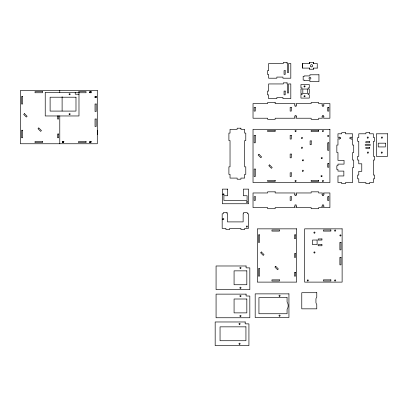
<?xml version="1.0" encoding="UTF-8"?>
<svg xmlns="http://www.w3.org/2000/svg" width="408" height="408" viewBox="0 0 408 408"><rect width="100%" height="100%" fill="white"/><g stroke="black" fill="none" stroke-linecap="round" stroke-linejoin="round"><path stroke-width="0.61" d="M317.256 68.1L313.436 68.1L313.466 69.222L309.687 69.222L309.718 68.1L302.563 68.1L302.563 63.52L309.718 63.52L309.687 62.398L313.487 62.398L313.487 63.52L317.256 63.52L317.225 68.1M78.535 91.621L86.037 91.621L86.037 92.749L79.162 92.749M91.402 91.621L89.786 91.621L89.786 92.749L91.402 92.749M64.02 141.51L62.409 141.51L62.409 142.632L63.531 142.632L63.531 141.51M91.402 141.51L89.786 141.51L89.786 142.632L90.913 142.632L90.913 141.51M78.984 94.248L75.235 94.212L75.235 92.336M313.436 62.398L313.436 63.52M313.436 68.1L313.436 69.222M309.718 62.398L309.718 63.52M309.687 68.1L309.687 69.222M302.593 63.52L302.593 68.1M97.568 130.223L97.568 134.727M90.913 91.621L90.913 92.749M62.108 96.706L62.108 110.976M59.782 90.499L59.782 92.402M59.782 115.862L59.782 143.759M58.655 115.877L58.655 119.003L57.533 119.003L57.533 115.877M300.946 94.707L300.946 98.083L309.269 98.083L309.269 94.707L308.147 94.707L308.147 93.585L309.269 93.585L309.269 89.01L308.147 89.01L308.147 87.883L309.269 87.883L309.269 84.507L300.946 84.507L300.946 87.883L302.068 87.883L302.068 89.01L300.946 89.01L300.946 93.585L302.068 93.585L302.068 94.707L300.946 94.707M24.475 113.623L23.679 114.418L26.331 117.071L27.127 116.275L24.475 113.623M38.796 127.944L38 128.739L40.652 131.391L41.448 130.596L38.796 127.944M258.958 154.28L258.162 155.076L260.814 157.728L261.61 156.932L258.958 154.28M269.566 164.888L268.77 165.684L271.422 168.336L272.218 167.54L269.566 164.888M261.385 251.976L260.59 252.771L263.242 255.423L264.037 254.628L261.385 251.976M275.706 266.296L274.91 267.092L277.562 269.744L278.358 268.949L275.706 266.296M287.064 62.455L283.31 62.455L283.31 63.541L268.612 63.541L268.612 70.666L267.485 70.666L267.485 74.434L268.612 74.434L268.612 78.203L276.864 78.203L276.864 77.081L282.938 77.081L282.938 78.203L290.812 78.203L290.812 63.541L288.563 63.541L288.563 72.563L287.436 72.563L287.436 63.541L287.064 63.541L287.064 62.455M285.187 70.666L284.065 70.666L284.065 74.419L285.187 74.419L285.187 70.666M318.949 74.791L309.927 74.791L309.927 75.919L304.281 75.919L304.281 76.291L303.159 76.291L303.159 80.116L304.281 80.116L304.281 80.493L309.927 80.493L309.927 81.62L318.949 81.62L318.949 74.791M287.064 82.855L283.31 82.855L283.31 83.946L268.612 83.946L268.612 91.071L267.485 91.071L267.485 94.84L268.612 94.84L268.612 98.608L276.864 98.608L276.864 97.487L282.938 97.487L282.938 98.608L290.812 98.608L290.812 83.946L288.563 83.946L288.563 92.963L287.436 92.963L287.436 83.946L287.064 83.946L287.064 82.855M307.357 89.046L302.818 89.046L302.818 93.585L307.357 93.585L307.357 89.046M97.288 90.499L20.4 90.499L20.4 143.759L97.288 143.759L97.288 90.499M285.187 91.071L284.065 91.071L284.065 94.819L285.187 94.819L285.187 91.071M42.529 91.621L35.027 91.621L35.027 92.749L42.529 92.749L42.529 91.621M78.984 92.336L45.232 92.336L45.232 115.964L78.984 115.964L78.984 92.336M22.649 96.502L21.527 96.502L21.527 103.999L22.649 103.999L22.649 96.502M96.166 96.502L95.038 96.502L95.038 97.624L96.166 97.624L96.166 96.502M75.985 97.211L50.108 97.211L50.108 111.088L75.985 111.088L75.985 97.211M275.155 102.464L267.653 102.464L267.653 103.591L253.026 103.591L253.026 118.218L267.653 118.218L267.653 119.345L275.155 119.345L275.155 118.218L295.03 118.218L295.03 117.468L294.545 117.468L294.545 116.642L295.03 116.642L295.03 115.515L296.157 115.515L296.157 116.642L296.647 116.642L296.157 118.218L311.161 118.218L311.161 119.345L318.663 119.345L318.663 118.218L322.412 118.218L321.922 116.642L322.412 116.642L322.412 115.515L323.539 115.515L323.539 116.642L324.023 116.642L323.539 118.218L329.914 118.218L329.914 103.591L323.539 103.591L324.023 105.167L323.539 105.167L323.539 106.289L322.412 106.289L322.412 105.167L321.922 105.167L322.412 103.591L318.663 103.591L318.663 102.464L311.161 102.464L311.161 103.591L296.157 103.591L296.647 105.167L296.157 105.167L296.157 106.289L295.03 106.289L295.03 105.167L294.545 105.167L295.03 103.591L275.155 103.591L275.155 102.464M96.166 103.999L95.038 103.999L95.038 111.501L96.166 111.501L96.166 103.999M255.275 107.34L254.148 107.34L254.148 111.093L255.275 111.093L255.275 107.34M291.281 107.34L290.154 107.34L290.154 111.093L291.281 111.093L291.281 107.34M328.787 107.34L327.665 107.34L327.665 111.093L328.787 111.093L328.787 107.34M96.166 119.003L95.038 119.003L95.038 126.506L96.166 126.506L96.166 119.003M240.909 128.204L237.155 128.204L237.155 129.331L230.03 129.331L230.03 133.079L228.903 133.079L228.903 140.581L230.03 140.581L230.03 166.836L228.903 166.836L228.903 174.338L230.03 174.338L230.03 178.087L237.155 178.087L237.155 179.214L240.909 179.214L240.909 178.087L244.657 178.087L244.657 174.338L245.784 174.338L245.784 166.836L244.657 166.836L244.657 140.581L245.784 140.581L245.784 133.079L244.657 133.079L244.657 129.331L240.909 129.331L240.909 128.204M329.914 129.3L253.026 129.3L253.026 182.56L329.914 182.56L329.914 129.3M22.649 130.254L21.527 130.254L21.527 137.756L22.649 137.756L22.649 130.254M275.155 130.422L267.653 130.422L267.653 131.549L275.155 131.549L275.155 130.422M318.663 130.422L311.161 130.422L311.161 131.549L318.663 131.549L318.663 130.422M345.469 132.677L341.715 132.677L341.715 133.799L337.967 133.799L337.967 137.552L339.543 137.062L339.543 137.552L340.665 137.552L340.665 138.674L339.543 138.674L339.543 139.164L337.967 138.674L337.967 145.054L336.84 145.054L336.84 152.551L337.967 152.551L337.967 160.359L344.041 160.359L344.041 164.113L337.967 164.113L337.967 165.725L336.84 165.725L336.84 169.478L337.967 169.478L337.967 171.09L343.852 171.09L343.852 175.965L337.967 175.965L337.967 182.56L341.715 182.56L341.715 183.687L345.469 183.687L345.469 182.56L352.594 182.56L352.594 167.555L353.716 167.555L353.716 160.053L352.594 160.053L352.594 152.551L353.716 152.551L353.716 145.054L352.594 145.054L352.594 138.674L351.844 138.674L351.844 139.164L351.018 139.164L351.018 138.674L349.891 138.674L349.891 137.552L351.018 137.552L351.018 137.062L352.594 137.552L352.594 133.799L345.469 133.799L345.469 132.677M369.648 132.677L365.9 132.677L365.9 133.799L358.77 133.799L358.77 137.552L357.648 137.552L357.648 141.301L358.77 141.301L358.77 156.305L357.648 156.305L357.648 160.053L358.77 160.053L358.77 163.807L361.774 163.807L361.774 171.309L358.77 171.309L358.77 175.058L357.648 175.058L357.648 178.806L358.77 178.806L358.77 182.56L365.9 182.56L365.9 183.687L369.648 183.687L369.648 182.56L373.402 182.56L373.402 178.806L374.524 178.806L374.524 175.058L373.402 175.058L373.402 160.053L374.524 160.053L374.524 156.305L373.402 156.305L373.402 141.301L374.524 141.301L374.524 137.552L373.402 137.552L373.402 133.799L369.648 133.799L369.648 132.677M387.6 133.799L376.349 133.799L376.349 156.305L387.6 156.305L387.6 133.799M58.655 134.008L57.533 134.008L57.533 137.756L58.655 137.756L58.655 134.008M255.275 135.303L254.148 135.303L254.148 142.8L255.275 142.8L255.275 135.303M291.281 135.303L290.154 135.303L290.154 139.052L291.281 139.052L291.281 135.303M311.233 140.887L310.111 140.887L310.111 144.713L311.233 144.713L311.233 140.887M42.529 141.51L35.027 141.51L35.027 142.632L42.529 142.632L42.529 141.51M86.037 141.51L78.535 141.51L78.535 142.632L86.037 142.632L86.037 141.51M369.628 141.637L365.859 141.637L365.859 142.764L369.628 142.764L369.628 141.637M328.787 142.8L327.665 142.8L327.665 150.302L328.787 150.302L328.787 142.8M385.351 143.177L378.221 143.177L378.221 146.936L385.351 146.936L385.351 143.177M370.398 144.978L365.15 144.978L370.398 144.978M369.628 147.339L365.859 147.339L365.859 148.466L369.628 148.466L369.628 147.339M291.281 154.056L290.154 154.056L290.154 157.804L291.281 157.804L291.281 154.056M328.787 163.475L327.665 163.475L327.665 167.224L328.787 167.224L328.787 163.475M255.275 169.055L254.148 169.055L254.148 176.557L255.275 176.557L255.275 169.055M291.281 172.808L290.154 172.808L290.154 176.557L291.281 176.557L291.281 172.808M275.155 180.311L267.653 180.311L267.653 181.433L275.155 181.433L275.155 180.311M318.663 180.311L311.161 180.311L311.161 181.433L318.663 181.433L318.663 180.311M227.659 189.123L222.37 189.123L222.37 203.75L248.625 203.75L248.625 189.123L243.336 189.123L243.336 195.743L247.085 195.743L247.085 200.506L223.905 200.506L223.905 195.743L227.659 195.743L227.659 189.123M275.155 191.837L267.653 191.837L267.653 192.964L253.026 192.964L253.026 207.59L267.653 207.59L267.653 208.712L275.155 208.712L275.155 207.59L295.03 207.59L295.03 206.841L294.545 206.841L294.545 206.014L295.03 206.014L295.03 204.887L296.157 204.887L296.157 206.014L296.647 206.014L296.157 207.59L311.161 207.59L311.161 208.712L318.663 208.712L318.663 207.59L322.412 207.59L322.412 206.841L321.922 206.841L321.922 206.014L322.412 206.014L322.412 204.887L323.539 204.887L323.539 206.014L324.023 206.014L323.539 207.59L329.914 207.59L329.914 192.964L323.539 192.964L323.539 193.713L324.023 193.713L324.023 194.534L323.539 194.534L323.539 195.661L322.412 195.661L322.412 194.534L321.922 194.534L322.412 192.964L318.663 192.964L318.663 191.837L311.161 191.837L311.161 192.964L296.157 192.964L296.647 194.534L296.157 194.534L296.157 195.661L295.03 195.661L295.03 194.534L294.545 194.534L295.03 192.964L275.155 192.964L275.155 191.837M255.275 196.712L254.148 196.712L254.148 200.461L255.275 200.461L255.275 196.712M291.281 196.712L290.154 196.712L290.154 200.461L291.281 200.461L291.281 196.712M328.787 196.712L327.665 196.712L327.665 200.461L328.787 200.461L328.787 196.712M227.047 212.655L223.298 212.655L223.298 213.777L222.171 213.777L222.171 228.409L225.92 228.409L225.92 229.531L229.673 229.531L229.673 228.409L240.924 228.409L240.924 229.531L244.678 229.531L244.678 228.409L248.426 228.409L248.426 213.777L247.299 213.777L247.299 212.655L243.55 212.655L243.55 213.777L243.137 213.777L243.137 221.901L227.46 221.901L227.46 213.777L227.047 213.777L227.047 212.655M296.692 228.852L257.31 228.852L257.31 282.112L296.692 282.112L296.692 228.852M342.123 228.852L304.618 228.852L304.618 282.112L342.123 282.112L342.123 228.852M279.439 229.979L271.937 229.979L271.937 231.101L279.439 231.101L279.439 229.979M330.873 229.979L323.371 229.979L323.371 231.101L330.873 231.101L330.873 229.979M259.559 234.855L258.432 234.855L258.432 242.357L259.559 242.357L259.559 234.855M295.565 234.855L294.438 234.855L294.438 238.604L295.565 238.604L295.565 234.855M321.948 238.94L318.194 238.94L318.194 240.067L321.948 240.067L321.948 238.94M317.108 240.031L312.533 240.031L312.533 244.683L317.108 244.683L317.108 240.031M341.001 242.357L339.874 242.357L339.874 249.859L341.001 249.859L341.001 242.357M321.948 244.642L318.194 244.642L318.194 245.769L321.948 245.769L321.948 244.642M295.565 253.608L294.438 253.608L294.438 257.356L295.565 257.356L295.565 253.608M341.001 257.356L339.874 257.356L339.874 264.858L341.001 264.858L341.001 257.356M246.08 265.985L216.072 265.985L216.072 289.614L249.829 289.614L249.829 267.898L246.08 267.862L246.08 265.985M259.559 268.612L258.432 268.612L258.432 276.114L259.559 276.114L259.559 268.612M246.83 270.861L234.075 270.861L234.075 284.738L246.83 284.738L246.83 270.861M295.565 272.36L294.438 272.36L294.438 276.114L295.565 276.114L295.565 272.36M279.439 279.863L271.937 279.863L271.937 280.99L279.439 280.99L279.439 279.863M330.873 279.863L323.371 279.863L323.371 280.99L330.873 280.99L330.873 279.863M316.776 292.715L301.772 292.715L301.772 308.841L316.776 308.841L316.776 304.526A6.814 6.814 0 0 1 315.94 302.736L315.94 298.819A6.814 6.814 0 0 1 316.776 297.029L316.776 292.715M288.94 293.872L255.184 293.872L255.184 317.5L288.94 317.5L288.94 293.872M246.08 294.127L216.072 294.127L216.072 317.755L249.829 317.755L249.829 296.04L246.08 295.999L246.08 294.127M287.069 297.621L258.937 297.621L258.937 313.747L287.069 313.747L287.069 309.437A6.814 6.814 0 0 0 287.069 301.935L287.069 297.621M246.83 299.003L234.075 299.003L234.075 312.88L246.83 312.88L246.83 299.003M245.177 321.973L215.174 321.973L215.174 345.601L248.931 345.601L248.931 323.886L245.177 323.85L245.177 321.973M245.932 326.849L220.05 326.849L220.05 340.726L245.932 340.726L245.932 326.849M240.169 268.347A0.561 0.561 0 0 0 241.016 267.862A0.561 0.561 0 0 0 240.169 267.373A0.561 0.561 0 0 0 240.169 268.347M240.169 288.226A0.561 0.561 0 0 0 241.016 287.737A0.561 0.561 0 0 0 240.169 287.252A0.561 0.561 0 0 0 240.169 288.226M240.169 296.489A0.561 0.561 0 0 0 241.016 295.999A0.561 0.561 0 0 0 240.169 295.514A0.561 0.561 0 0 0 240.169 296.489M240.169 316.368A0.561 0.561 0 0 0 241.016 315.879A0.561 0.561 0 0 0 240.169 315.394A0.561 0.561 0 0 0 240.169 316.368M239.272 324.335A0.561 0.561 0 0 0 240.118 323.85A0.561 0.561 0 0 0 239.272 323.36A0.561 0.561 0 0 0 239.272 324.335M239.272 344.214A0.561 0.561 0 0 0 240.118 343.73A0.561 0.561 0 0 0 239.272 343.24A0.561 0.561 0 0 0 239.272 344.214M334.902 231.03A0.561 0.561 0 0 0 335.748 230.54A0.561 0.561 0 0 0 334.902 230.056A0.561 0.561 0 0 0 334.902 231.03M340.155 235.906A0.561 0.561 0 0 0 341.001 235.416A0.561 0.561 0 0 0 340.155 234.931A0.561 0.561 0 0 0 340.155 235.906M334.902 280.913A0.561 0.561 0 0 0 335.748 280.423A0.561 0.561 0 0 0 334.902 279.939A0.561 0.561 0 0 0 334.902 280.913M307.525 280.913A0.561 0.561 0 0 0 308.366 280.423A0.561 0.561 0 0 0 307.525 279.939A0.561 0.561 0 0 0 307.525 280.913M314.165 233.055A0.561 0.561 0 0 0 315.007 232.565A0.561 0.561 0 0 0 314.165 232.081A0.561 0.561 0 0 0 314.165 233.055M314.165 252.934A0.561 0.561 0 0 0 315.007 252.445A0.561 0.561 0 0 0 314.165 251.955A0.561 0.561 0 0 0 314.165 252.934M69.329 94.697A0.561 0.561 0 0 0 70.171 94.212A0.561 0.561 0 0 0 69.329 93.723A0.561 0.561 0 0 0 69.329 94.697M69.329 114.577A0.561 0.561 0 0 0 70.171 114.092A0.561 0.561 0 0 0 69.329 113.603A0.561 0.561 0 0 0 69.329 114.577M89.954 92.585A0.561 0.561 0 0 0 90.892 92.33A0.561 0.561 0 0 0 90.204 91.642A0.561 0.561 0 0 0 89.954 92.585M95.319 97.548A0.561 0.561 0 0 0 96.166 97.063A0.561 0.561 0 0 0 95.319 96.574A0.561 0.561 0 0 0 95.319 97.548M90.071 142.555A0.561 0.561 0 0 0 90.913 142.071A0.561 0.561 0 0 0 90.071 141.581A0.561 0.561 0 0 0 90.071 142.555M62.689 142.555A0.561 0.561 0 0 0 63.531 142.071A0.561 0.561 0 0 0 62.689 141.581A0.561 0.561 0 0 0 62.689 142.555M279.286 296.233A0.561 0.561 0 0 0 280.128 295.744A0.561 0.561 0 0 0 279.286 295.259A0.561 0.561 0 0 0 279.286 296.233M279.286 316.113A0.561 0.561 0 0 0 280.128 315.624A0.561 0.561 0 0 0 279.286 315.139A0.561 0.561 0 0 0 279.286 316.113M304.266 86.868A0.561 0.561 0 0 0 305.108 86.384A0.561 0.561 0 0 0 304.266 85.894A0.561 0.561 0 0 0 304.266 86.868M304.266 96.696A0.561 0.561 0 0 0 305.108 96.212A0.561 0.561 0 0 0 304.266 95.722A0.561 0.561 0 0 0 304.266 96.696M311.003 66.784A1.127 1.127 0 0 0 312.691 65.81A1.127 1.127 0 0 0 311.003 64.836A1.127 1.127 0 0 0 311.003 66.784M309.458 79.076A0.938 0.938 0 0 0 310.865 78.259A0.938 0.938 0 0 0 309.458 77.449A0.938 0.938 0 0 0 309.458 79.076M367.491 138.037A0.561 0.561 0 0 0 368.337 137.552A0.561 0.561 0 0 0 367.491 137.062A0.561 0.561 0 0 0 367.491 138.037M367.679 153.041A0.561 0.561 0 0 0 368.526 152.551A0.561 0.561 0 0 0 367.679 152.067A0.561 0.561 0 0 0 367.679 153.041M381.505 153.041A0.561 0.561 0 0 0 382.347 152.551A0.561 0.561 0 0 0 381.505 152.067A0.561 0.561 0 0 0 381.505 153.041M381.694 138.037A0.561 0.561 0 0 0 382.536 137.552A0.561 0.561 0 0 0 381.694 137.062A0.561 0.561 0 0 0 381.694 138.037M246.84 202.363A0.561 0.561 0 0 0 247.687 201.873A0.561 0.561 0 0 0 246.84 201.389A0.561 0.561 0 0 0 246.84 202.363M223.212 194.861A0.561 0.561 0 0 0 224.058 194.371A0.561 0.561 0 0 0 223.212 193.887A0.561 0.561 0 0 0 223.212 194.861M222.901 219.428A0.561 0.561 0 0 0 223.839 219.178A0.561 0.561 0 0 0 223.151 218.484A0.561 0.561 0 0 0 222.901 219.428M246.646 227.016A0.561 0.561 0 0 0 247.488 226.532A0.561 0.561 0 0 0 246.646 226.042A0.561 0.561 0 0 0 246.646 227.016M321.489 158.528A0.566 0.566 0 0 0 322.34 158.034A0.566 0.566 0 0 0 321.489 157.544A0.566 0.566 0 0 0 321.489 158.528M302.7 160.778A0.566 0.566 0 0 0 303.552 160.288A0.566 0.566 0 0 0 302.7 159.798A0.566 0.566 0 0 0 302.7 160.778M302.583 171.227A0.566 0.566 0 0 0 303.435 170.743A0.566 0.566 0 0 0 302.588 170.248A0.566 0.566 0 0 0 302.583 171.227M321.264 176.567A0.566 0.566 0 0 0 322.116 176.078A0.566 0.566 0 0 0 321.264 175.588A0.566 0.566 0 0 0 321.264 176.567M295.315 131.473A0.561 0.561 0 0 0 296.157 130.988A0.561 0.561 0 0 0 295.315 130.499A0.561 0.561 0 0 0 295.315 131.473M327.945 136.349A0.561 0.561 0 0 0 328.787 135.864A0.561 0.561 0 0 0 327.945 135.374A0.561 0.561 0 0 0 327.945 136.349M322.692 181.356A0.561 0.561 0 0 0 323.539 180.871A0.561 0.561 0 0 0 322.692 180.382A0.561 0.561 0 0 0 322.692 181.356M295.198 181.269A0.561 0.561 0 0 0 296.137 181.014A0.561 0.561 0 0 0 295.448 180.326A0.561 0.561 0 0 0 295.198 181.269M301.726 138.373A0.561 0.561 0 0 0 302.573 137.889A0.561 0.561 0 0 0 301.726 137.399A0.561 0.561 0 0 0 301.726 138.373M301.726 148.201A0.561 0.561 0 0 0 302.573 147.716A0.561 0.561 0 0 0 301.726 147.227A0.561 0.561 0 0 0 301.726 148.201M322.692 131.473A0.561 0.561 0 0 0 323.539 130.988A0.561 0.561 0 0 0 322.692 130.499A0.561 0.561 0 0 0 322.692 131.473"/></g></svg>
